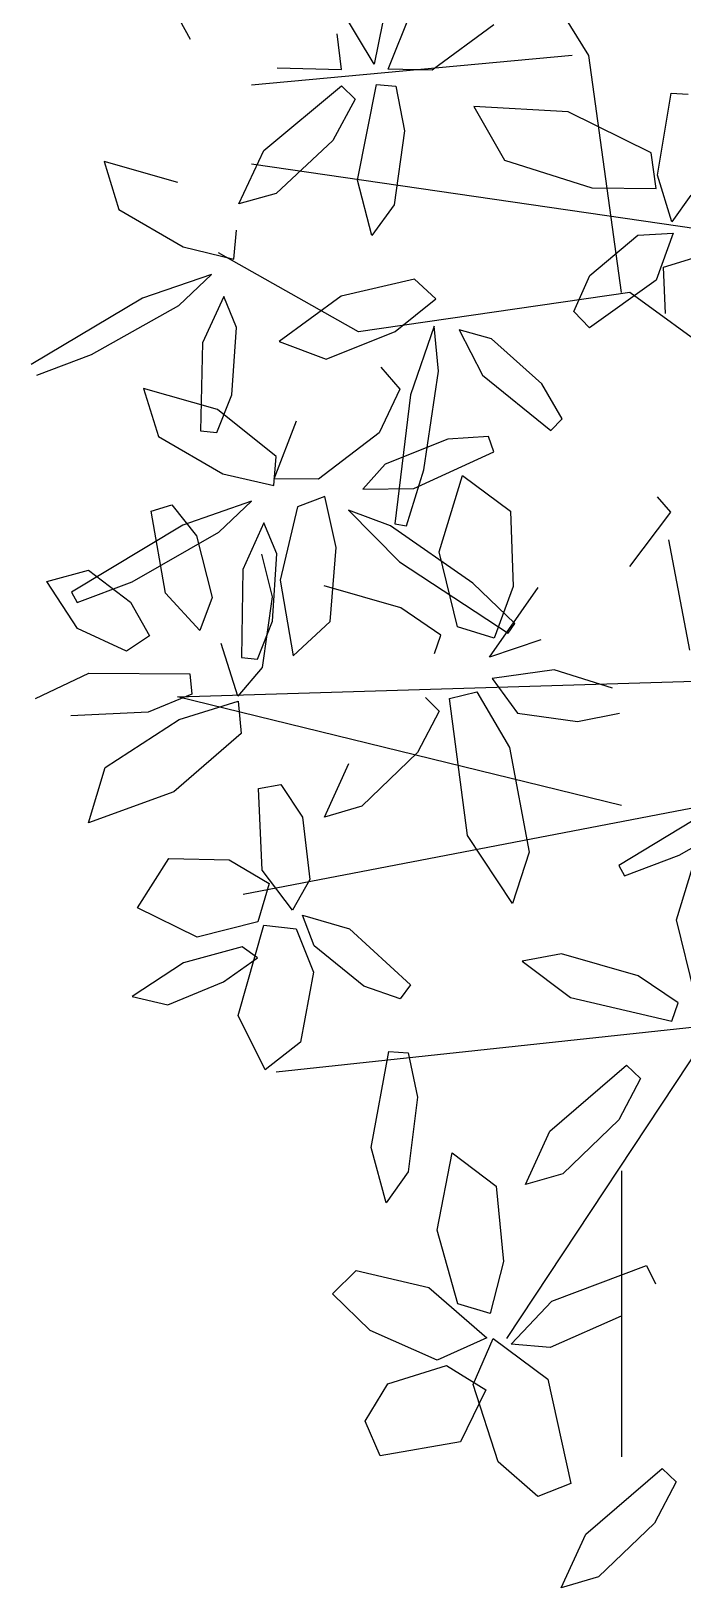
# Model space of a CAD drawing. Extents: x 8365 to 8547, y -347 to -272.
# Drawn here: x 8519.893 to 8520.263, y -320.808 to -319.926 of the extents above; entities that cross this region are included whole.
import ezdxf

# ---------------------------------------------------------------- set-up
doc = ezdxf.new("R2010")
doc.units = 0
doc.layers.get('0').update_dxf_attribs({"linetype": 'CONTINUOUS'})

msp = doc.modelspace()

# ---------------------------------------------------------------- linework, layer by layer
at = {"color": 44}
for p, q in [((8520.20941, -319.93941), (8520.1162, -319.7884)), ((8520.20009, -319.93941), (8520.01832, -319.95619)), ((8520.22805, -320.07364), (8520.20941, -319.93941)), ((8520.51701, -320.07364), (8520.01832, -320.00093)), ((8520.07891, -320.09601), (8519.99968, -320.05127)), ((8520.23271, -320.07364), (8520.07891, -320.09601)), ((8520.50311, -320.27163), (8520.23271, -320.07364)), ((8519.97637, -320.30294), (8520.47552, -320.28759)), ((8520.22805, -320.36446), (8519.97637, -320.30294)), ((8520.36321, -320.34768), (8520.01366, -320.4148)), ((8520.37358, -320.34774), (8520.1628, -320.66648)), ((8520.2933, -320.48751), (8520.0323, -320.51547)), ((8520.22805, -320.57152), (8520.22805, -320.73359))]:
    msp.add_line(p, q, dxfattribs=at)
at = {"color": 60}
for p, q in [((8519.96666, -319.89928), (8519.98356, -319.93007)), ((8520.08781, -319.94428), (8520.06893, -319.91301)), ((8520.09578, -319.94714), (8520.10885, -319.91456)), ((8520.09249, -319.92112), (8520.08781, -319.94428)), ((8520.1556, -319.92196), (8520.12077, -319.94766)), ((8520.06935, -319.9473), (8520.06687, -319.92706)), ((8520.03285, -319.94643), (8520.06935, -319.9473)), ((8520.12077, -319.94766), (8520.09578, -319.94714)), ((8520.02541, -319.99325), (8520.06927, -319.9565)), ((8520.06927, -319.9565), (8520.0771, -319.96422)), ((8520.07846, -320.01008), (8520.08912, -319.95574)), ((8520.08912, -319.95574), (8520.10006, -319.95679)), ((8520.10006, -319.95679), (8520.10508, -319.982)), ((8520.0771, -319.96422), (8520.06449, -319.98753)), ((8520.19778, -319.97133), (8520.14428, -319.96825)), ((8520.14428, -319.96825), (8520.16161, -319.9988)), ((8520.24834, -320.00723), (8520.25604, -319.96075)), ((8520.25604, -319.96075), (8520.26581, -319.96134)), ((8520.24487, -319.99464), (8520.19778, -319.97133)), ((8520.10508, -319.982), (8520.0992, -320.02411)), ((8520.01114, -320.0234), (8520.02541, -319.99325)), ((8520.06449, -319.98753), (8520.03236, -320.01751)), ((8520.24763, -320.01483), (8520.24487, -319.99464)), ((8519.97667, -320.01145), (8519.9349, -319.99939)), ((8519.9349, -319.99939), (8519.94319, -320.0266)), ((8520.16161, -319.9988), (8520.21112, -320.01447)), ((8520.08651, -320.04146), (8520.07846, -320.01008)), ((8520.25654, -320.03369), (8520.24834, -320.00723)), ((8520.03236, -320.01751), (8520.01114, -320.0234)), ((8520.21112, -320.01447), (8520.24763, -320.01483)), ((8520.26727, -320.01861), (8520.25654, -320.03369)), ((8519.94319, -320.0266), (8519.97956, -320.04789)), ((8520.0992, -320.02411), (8520.08651, -320.04146)), ((8520.00837, -320.05475), (8520.00977, -320.03832)), ((8520.23722, -320.04126), (8520.25723, -320.03999)), ((8520.25723, -320.03999), (8520.24761, -320.06678)), ((8519.97956, -320.04789), (8520.00837, -320.05475)), ((8520.21003, -320.06404), (8520.23722, -320.04126)), ((8520.2517, -320.05936), (8520.2734, -320.0527)), ((8519.99561, -320.0635), (8519.95664, -320.07683)), ((8519.9771, -320.08107), (8519.99561, -320.0635)), ((8520.1107, -320.06618), (8520.06916, -320.07582)), ((8520.1228, -320.07737), (8520.1107, -320.06618)), ((8520.20106, -320.08442), (8520.21003, -320.06404)), ((8520.25296, -320.0856), (8520.2517, -320.05936)), ((8520.24761, -320.06678), (8520.20988, -320.09374)), ((8519.95664, -320.07683), (8519.89349, -320.11456)), ((8519.92773, -320.10889), (8519.9771, -320.08107)), ((8520.00266, -320.07592), (8519.9905, -320.10219)), ((8520.00993, -320.09347), (8520.00266, -320.07592)), ((8520.06916, -320.07582), (8520.034, -320.10139)), ((8520.0997, -320.0959), (8520.1228, -320.07737)), ((8520.12188, -320.09281), (8520.10848, -320.13177)), ((8520.12439, -320.11822), (8520.12188, -320.09281)), ((8520.20988, -320.09374), (8520.20106, -320.08442)), ((8520.00723, -320.13167), (8520.00993, -320.09347)), ((8520.034, -320.10139), (8520.06057, -320.11155)), ((8520.06057, -320.11155), (8520.0997, -320.0959)), ((8520.15433, -320.09991), (8520.13601, -320.09488)), ((8520.13601, -320.09488), (8520.14929, -320.1206)), ((8520.18283, -320.12549), (8520.15433, -320.09991)), ((8519.89667, -320.12047), (8519.92773, -320.10889)), ((8519.9905, -320.10219), (8519.98953, -320.15202)), ((8520.09156, -320.116), (8520.10236, -320.12847)), ((8520.11605, -320.17426), (8520.12439, -320.11822)), ((8519.99907, -320.13999), (8519.95724, -320.12814)), ((8519.95724, -320.12814), (8519.96567, -320.15532)), ((8520.14929, -320.1206), (8520.18803, -320.15195)), ((8520.19443, -320.14538), (8520.18283, -320.12549)), ((8519.99865, -320.15304), (8520.00723, -320.13167)), ((8520.10236, -320.12847), (8520.0907, -320.15325)), ((8520.10848, -320.13177), (8520.09951, -320.20477)), ((8520.03232, -320.16668), (8519.99907, -320.13999)), ((8520.18803, -320.15195), (8520.19443, -320.14538)), ((8519.98953, -320.15202), (8519.99865, -320.15304)), ((8520.03123, -320.17925), (8520.04385, -320.14649)), ((8520.0907, -320.15325), (8520.05623, -320.17943)), ((8519.96567, -320.15532), (8520.00215, -320.17641)), ((8520.12964, -320.15688), (8520.09406, -320.17106)), ((8520.15261, -320.15531), (8520.12964, -320.15688)), ((8520.15566, -320.16396), (8520.15261, -320.15531)), ((8520.031, -320.18312), (8520.03232, -320.16668)), ((8520.09406, -320.17106), (8520.08142, -320.18525)), ((8520.11036, -320.18476), (8520.15566, -320.16396)), ((8520.00215, -320.17641), (8520.031, -320.18312)), ((8520.05623, -320.17943), (8520.03123, -320.17925)), ((8520.10612, -320.20589), (8520.11605, -320.17426)), ((8520.12461, -320.22068), (8520.13782, -320.17743)), ((8520.13782, -320.17743), (8520.16517, -320.19767)), ((8520.05987, -320.18931), (8520.04447, -320.19519)), ((8520.06623, -320.21824), (8520.05987, -320.18931)), ((8520.08142, -320.18525), (8520.11036, -320.18476)), ((8520.24818, -320.18955), (8520.25583, -320.19828)), ((8519.96148, -320.1977), (8519.97314, -320.19404)), ((8519.96969, -320.24418), (8519.96148, -320.1977)), ((8519.97314, -320.19404), (8519.98723, -320.21155)), ((8520.01828, -320.19193), (8519.97938, -320.20547)), ((8519.99986, -320.20961), (8520.01828, -320.19193)), ((8520.04447, -320.19519), (8520.03468, -320.23669)), ((8520.09718, -320.20602), (8520.0733, -320.19699)), ((8520.0733, -320.19699), (8520.10226, -320.22629)), ((8520.16517, -320.19767), (8520.16669, -320.2404)), ((8520.25583, -320.19828), (8520.23254, -320.22905)), ((8519.97938, -320.20547), (8519.91643, -320.24353)), ((8520.02539, -320.20432), (8520.01338, -320.23065)), ((8520.03276, -320.22183), (8520.02539, -320.20432)), ((8520.1437, -320.23837), (8520.09718, -320.20602)), ((8520.09951, -320.20477), (8520.10612, -320.20589)), ((8519.95064, -320.23769), (8519.99986, -320.20961)), ((8519.98723, -320.21155), (8519.99607, -320.2466)), ((8520.26668, -320.27638), (8520.25479, -320.21396)), ((8520.02407, -320.22208), (8520.03013, -320.24614)), ((8520.03026, -320.26005), (8520.03276, -320.22183)), ((8520.06288, -320.26025), (8520.06623, -320.21824)), ((8520.13505, -320.26309), (8520.12461, -320.22068)), ((8519.90246, -320.23751), (8519.92594, -320.23109)), ((8519.92594, -320.23109), (8519.94978, -320.24918)), ((8520.01338, -320.23065), (8520.01267, -320.28049)), ((8520.10226, -320.22629), (8520.1637, -320.26674)), ((8519.91984, -320.2641), (8519.90246, -320.23751)), ((8519.91964, -320.24943), (8519.95064, -320.23769)), ((8520.03468, -320.23669), (8520.04198, -320.27954)), ((8520.10301, -320.2525), (8520.05945, -320.23993)), ((8520.16764, -320.2613), (8520.1437, -320.23837)), ((8520.15325, -320.28046), (8520.18078, -320.24092)), ((8520.16669, -320.2404), (8520.15581, -320.26955)), ((8519.91643, -320.24353), (8519.91964, -320.24943)), ((8519.94978, -320.24918), (8519.96059, -320.26821)), ((8519.9891, -320.26523), (8519.96969, -320.24418)), ((8519.99607, -320.2466), (8519.9891, -320.26523)), ((8520.03013, -320.24614), (8520.02443, -320.28616)), ((8520.02179, -320.28146), (8520.03026, -320.26005)), ((8520.04198, -320.27954), (8520.06288, -320.26025)), ((8520.12559, -320.26782), (8520.10301, -320.2525)), ((8519.94758, -320.27703), (8519.91984, -320.2641)), ((8519.96059, -320.26821), (8519.94758, -320.27703)), ((8520.12211, -320.27824), (8520.12559, -320.26782)), ((8520.15581, -320.26955), (8520.13505, -320.26309)), ((8520.1637, -320.26674), (8520.16764, -320.2613)), ((8520.01067, -320.30253), (8520.00112, -320.27258)), ((8520.18221, -320.27052), (8520.15325, -320.28046)), ((8520.02443, -320.28616), (8520.01067, -320.30253)), ((8520.01267, -320.28049), (8520.02179, -320.28146)), ((8519.89591, -320.30386), (8519.9262, -320.28939)), ((8519.9262, -320.28939), (8519.98344, -320.28987)), ((8519.98344, -320.28987), (8519.98451, -320.30143)), ((8520.18987, -320.28759), (8520.15468, -320.29251)), ((8520.15468, -320.29251), (8520.16911, -320.31211)), ((8520.22296, -320.29802), (8520.18987, -320.28759)), ((8519.98451, -320.30143), (8519.95989, -320.31154)), ((8520.11684, -320.30331), (8520.12477, -320.31091)), ((8520.13061, -320.30371), (8520.14608, -320.30008)), ((8520.1408, -320.38151), (8520.13061, -320.30371)), ((8520.14608, -320.30008), (8520.16445, -320.3316)), ((8519.95989, -320.31154), (8519.91599, -320.31365)), ((8519.97737, -320.31572), (8520.01076, -320.30532)), ((8520.01076, -320.30532), (8520.01255, -320.32356)), ((8520.12477, -320.31091), (8520.11249, -320.3344)), ((8520.16911, -320.31211), (8520.203, -320.31675)), ((8520.203, -320.31675), (8520.22683, -320.31213)), ((8519.93535, -320.34297), (8519.97737, -320.31572)), ((8520.01255, -320.32356), (8519.97438, -320.35675)), ((8520.11249, -320.3344), (8520.08078, -320.36482)), ((8520.16445, -320.3316), (8520.17562, -320.3908)), ((8519.92601, -320.3742), (8519.93535, -320.34297)), ((8520.05964, -320.371), (8520.0735, -320.34066)), ((8519.97438, -320.35675), (8519.92601, -320.3742)), ((8520.02237, -320.35477), (8520.035, -320.35247)), ((8520.02432, -320.4011), (8520.02237, -320.35477)), ((8520.035, -320.35247), (8520.04716, -320.37112)), ((8520.08078, -320.36482), (8520.05964, -320.371)), ((8520.28944, -320.3603), (8520.22649, -320.39835)), ((8520.2607, -320.39251), (8520.30992, -320.36443)), ((8520.04716, -320.37112), (8520.05137, -320.40635)), ((8520.16614, -320.41991), (8520.1408, -320.38151)), ((8520.17562, -320.3908), (8520.16614, -320.41991)), ((8520.2297, -320.40425), (8520.2607, -320.39251)), ((8520.25909, -320.42916), (8520.27229, -320.38591)), ((8519.95379, -320.42249), (8519.97145, -320.39444)), ((8519.97145, -320.39444), (8520.00564, -320.39529)), ((8520.00564, -320.39529), (8520.02831, -320.40858)), ((8520.0415, -320.4238), (8520.02432, -320.4011)), ((8520.22649, -320.39835), (8520.2297, -320.40425)), ((8520.02831, -320.40858), (8520.02202, -320.43039)), ((8520.05137, -320.40635), (8520.0415, -320.4238)), ((8519.98759, -320.43908), (8519.95379, -320.42249)), ((8520.05392, -320.44389), (8520.04715, -320.42666)), ((8520.04715, -320.42666), (8520.07379, -320.43427)), ((8520.02202, -320.43039), (8519.98759, -320.43908)), ((8520.0108, -320.48345), (8520.02534, -320.43232)), ((8520.02534, -320.43232), (8520.04359, -320.43425)), ((8520.04359, -320.43425), (8520.0534, -320.45882)), ((8520.07379, -320.43427), (8520.10851, -320.46612)), ((8520.26952, -320.47158), (8520.25909, -320.42916)), ((8520.013, -320.44446), (8519.97982, -320.45367)), ((8520.0218, -320.45082), (8520.013, -320.44446)), ((8520.08193, -320.46676), (8520.05392, -320.44389)), ((8519.97982, -320.45367), (8519.95065, -320.4727)), ((8520.00253, -320.46444), (8520.0218, -320.45082)), ((8520.19392, -320.44842), (8520.17176, -320.45261)), ((8520.17176, -320.45261), (8520.19912, -320.47332)), ((8520.23748, -320.46099), (8520.19392, -320.44842)), ((8520.0534, -320.45882), (8520.04609, -320.49865)), ((8520.26006, -320.4763), (8520.23748, -320.46099)), ((8519.97086, -320.47736), (8520.00253, -320.46444)), ((8520.10267, -320.47397), (8520.08193, -320.46676)), ((8520.10851, -320.46612), (8520.10267, -320.47397)), ((8519.95065, -320.4727), (8519.97086, -320.47736)), ((8520.19912, -320.47332), (8520.25658, -320.48673)), ((8520.25658, -320.48673), (8520.26006, -320.4763)), ((8520.026, -320.51418), (8520.0108, -320.48345)), ((8520.04609, -320.49865), (8520.026, -320.51418)), ((8520.0862, -320.55825), (8520.09611, -320.50377)), ((8520.09611, -320.50377), (8520.10706, -320.50467)), ((8520.10706, -320.50467), (8520.11243, -320.52981)), ((8520.18743, -320.54892), (8520.23077, -320.51157)), ((8520.23077, -320.51157), (8520.23871, -320.51918)), ((8520.23871, -320.51918), (8520.22643, -320.54266)), ((8520.11243, -320.52981), (8520.10714, -320.572)), ((8520.22643, -320.54266), (8520.19471, -320.57309)), ((8520.17357, -320.57927), (8520.18743, -320.54892))]:
    msp.add_line(p, q, dxfattribs=at)
at = {"color": 62}
for p, q in [((8520.09468, -320.58952), (8520.0862, -320.55825)), ((8520.12354, -320.60511), (8520.1321, -320.56134)), ((8520.1321, -320.56134), (8520.15699, -320.58025)), ((8520.10714, -320.572), (8520.09468, -320.58952)), ((8520.19471, -320.57309), (8520.17357, -320.57927)), ((8520.15699, -320.58025), (8520.16107, -320.62281)), ((8520.13529, -320.64694), (8520.12354, -320.60511)), ((8520.06417, -320.64127), (8520.07772, -320.6279)), ((8520.07772, -320.6279), (8520.11881, -320.63767)), ((8520.16107, -320.62281), (8520.1536, -320.6524)), ((8520.18848, -320.6453), (8520.24209, -320.62521)), ((8520.24209, -320.62521), (8520.24723, -320.63561)), ((8520.11881, -320.63767), (8520.15164, -320.66609)), ((8520.08554, -320.66195), (8520.06417, -320.64127)), ((8520.1536, -320.6524), (8520.13529, -320.64694)), ((8520.16539, -320.66966), (8520.18848, -320.6453)), ((8520.22787, -320.65389), (8520.18765, -320.6716)), ((8520.12352, -320.67876), (8520.08554, -320.66195)), ((8520.15164, -320.66609), (8520.12352, -320.67876)), ((8520.14398, -320.69251), (8520.1552, -320.66641)), ((8520.1552, -320.66641), (8520.18625, -320.68949)), ((8520.18765, -320.6716), (8520.16539, -320.66966)), ((8520.09556, -320.69218), (8520.12887, -320.68182)), ((8520.12887, -320.68182), (8520.15116, -320.69555)), ((8520.08273, -320.71332), (8520.09556, -320.69218)), ((8520.15805, -320.73645), (8520.14398, -320.69251)), ((8520.18625, -320.68949), (8520.19929, -320.74858)), ((8520.15116, -320.69555), (8520.13671, -320.72501)), ((8520.09116, -320.73298), (8520.08273, -320.71332)), ((8520.13671, -320.72501), (8520.09116, -320.73298)), ((8520.18059, -320.75612), (8520.15805, -320.73645)), ((8520.20772, -320.77747), (8520.25106, -320.74012)), ((8520.25106, -320.74012), (8520.25899, -320.74773)), ((8520.19929, -320.74858), (8520.18059, -320.75612)), ((8520.25899, -320.74773), (8520.24671, -320.77122)), ((8520.24671, -320.77122), (8520.215, -320.80164)), ((8520.19386, -320.80782), (8520.20772, -320.77747)), ((8520.215, -320.80164), (8520.19386, -320.80782))]:
    msp.add_line(p, q, dxfattribs=at)

doc.saveas('drawing.dxf')
